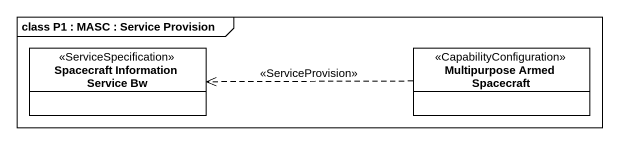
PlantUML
@startuml
mainframe class P1 : MASC : Service Provision
hide circle
hide empty members
class "Spacecraft Information Service Bw" as Spacecraft_Information <<ServiceSpecification>>
class "Multipurpose Armed Spacecraft" as Multipurpose_Armed <<CapabilityConfiguration>>
Multipurpose_Armed .left.> Spacecraft_Information : <<ServiceProvision>>
@enduml
